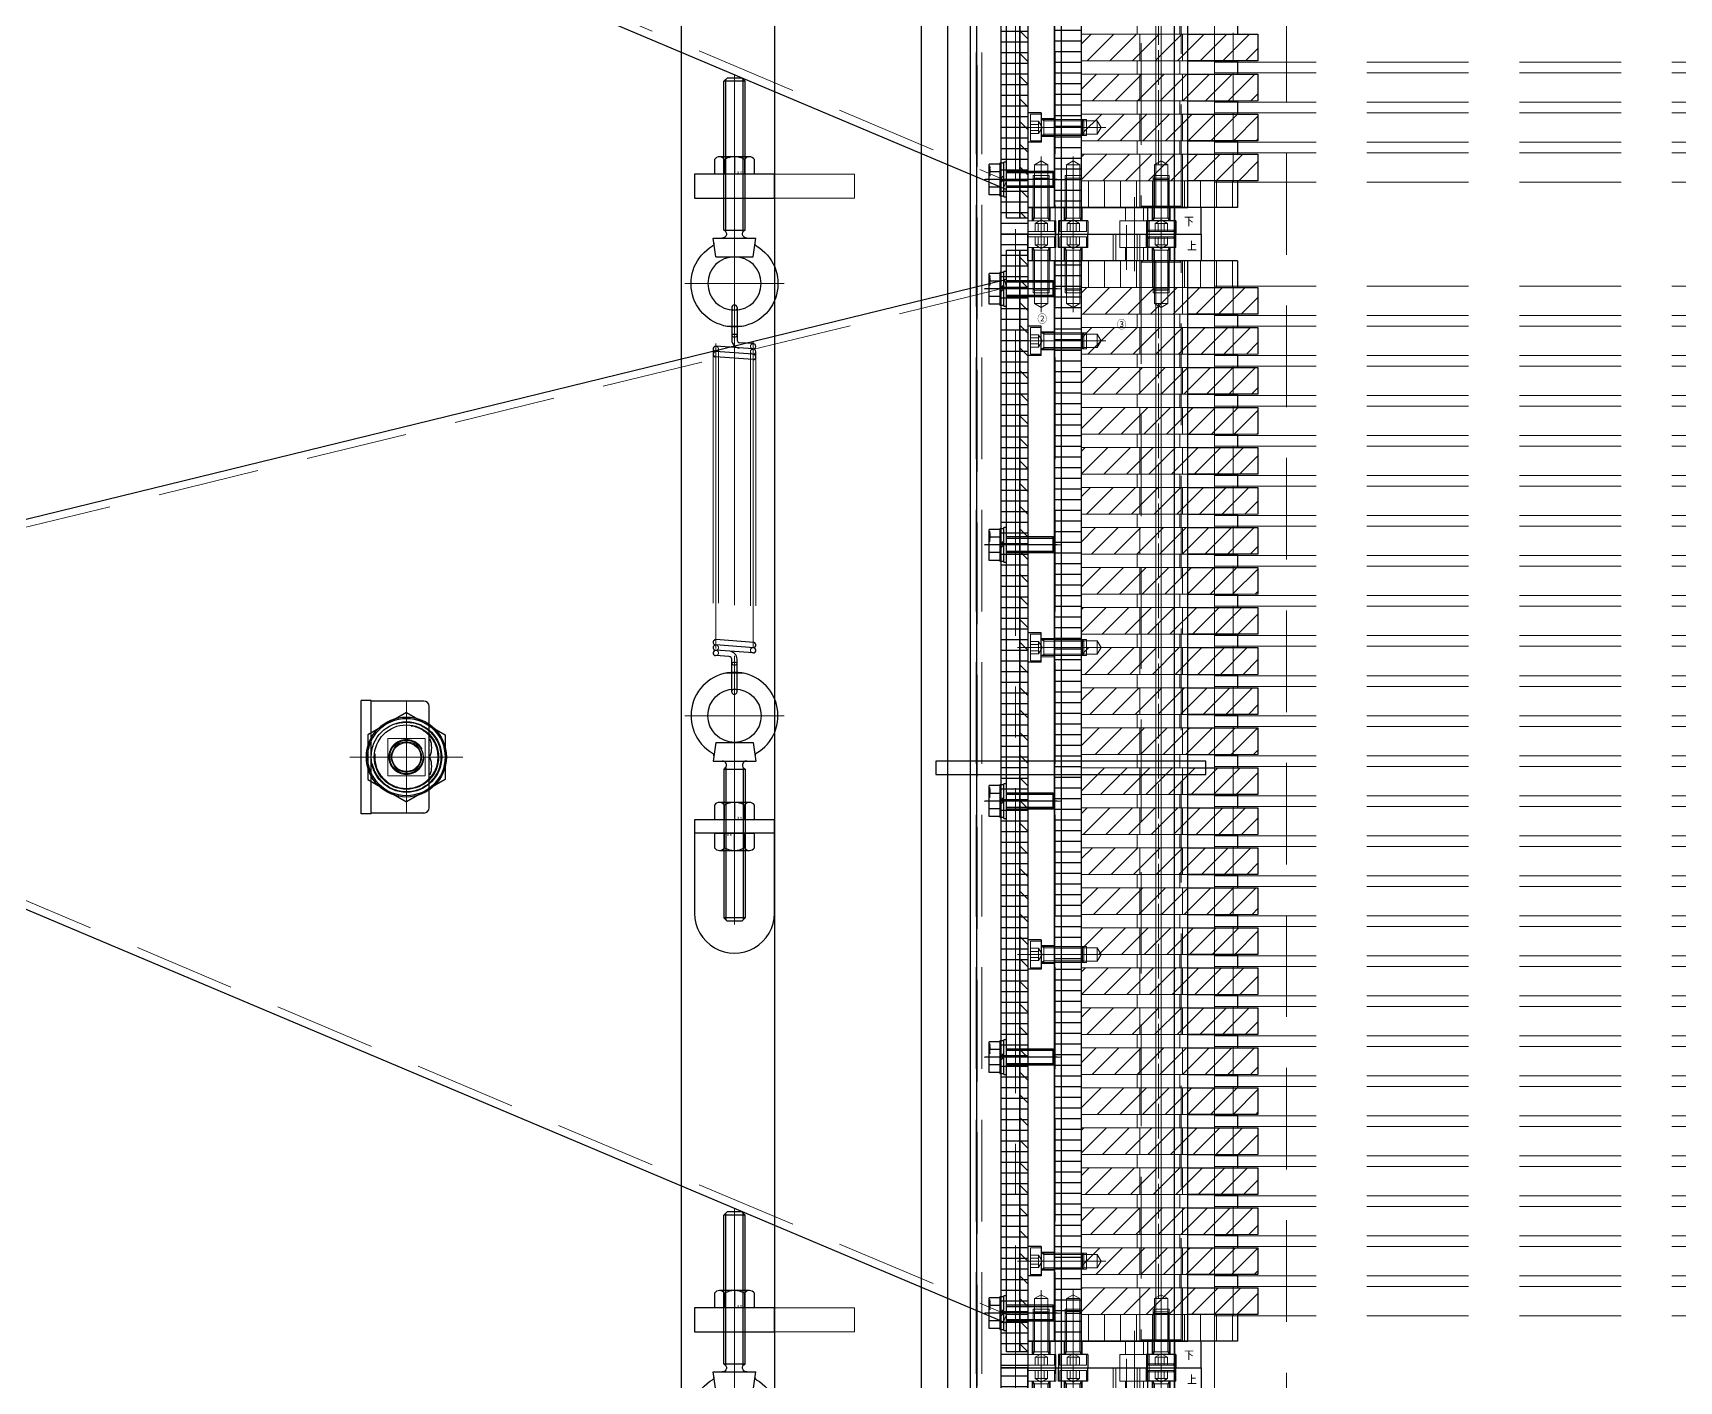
# Model space of a CAD drawing. Header units: millimetres. Extents: x -16130 to 36813, y -8099 to 27484.
# Drawn here: x 23325 to 23942, y 3373 to 3878 of the extents above; entities that cross this region are included whole.
import ezdxf

# ---------------------------------------------------------------- set-up
doc = ezdxf.new("R2010")
doc.units = ezdxf.units.MM
doc.header["$LTSCALE"] = 6
for name, pattern in [('CENTER2', [28.575, 19.05, -3.175, 3.175, -3.175]), ('HIDDEN', [9.525, 6.35, -3.175]), ('PHANTOM2', [31.75, 15.875, -3.175, 3.175, -3.175, 3.175, -3.175])]:
    doc.linetypes.add(name, pattern=pattern)
for name, color, linetype, lineweight in [('04_HIDDEN', 2, 'HIDDEN', 13), ('05_CENTER', 4, 'CENTER2', 13), ('06_PHANTOM', 2, 'PHANTOM2', 13)]:
    doc.layers.add(name, color=color, linetype=linetype, lineweight=lineweight)
doc.layers.add('10_DRAFT', color=8, linetype='Continuous', lineweight=0, plot=False)
doc.styles.add('KANJI0', font='txt.shx', dxfattribs={"width": 0.9, "height": 30, "bigfont": 'bigfont'})
doc.styles.add('KSS_TXT', font='txt.shx', dxfattribs={"bigfont": 'extfont2.shx'})
doc.styles.add('KSS_TXT_L', font='txt.shx', dxfattribs={"height": 3, "bigfont": 'extfont2.shx'})

# ---------------------------------------------------------------- blocks, each defined once
blk = doc.blocks.new('A$C28E10C10_1_1_1')
at = {"color": 0}
for p, q in [((-493, 1436), (-493, 1425)), ((-500, 1425), (500, 1425)), ((-500, 1425), (-500, 1421)), ((-500, 1421), (500, 1421)), ((-493, 1421), (-493, 1410)), ((-500, 1410), (500, 1410)), ((-500, 1410), (-500, 1406)), ((-500, 1406), (500, 1406)), ((-493, 1406), (-493, 1395)), ((-500, 1395), (500, 1395)), ((-500, 1395), (-500, 1391)), ((-500, 1391), (500, 1391)), ((-493, 1391), (-493, 1380)), ((-500, 1380), (-500, 1341)), ((-500, 1380), (500, 1380)), ((-500, 1341), (500, 1341)), ((-500, 1341), (500, 1341)), ((-493, 1341), (-493, 1330)), ((-500, 1330), (-500, 1326)), ((-500, 1330), (500, 1330)), ((-500, 1326), (500, 1326)), ((-493, 1326), (-493, 1315)), ((-500, 1315), (-500, 1311)), ((-500, 1315), (500, 1315)), ((-500, 1311), (500, 1311)), ((-493, 1311), (-493, 1300)), ((-500, 1300), (500, 1300)), ((-500, 1300), (-500, 1296)), ((-500, 1296), (500, 1296)), ((-493, 1296), (-493, 1285)), ((-500, 1285), (500, 1285)), ((-500, 1285), (-500, 1281)), ((-500, 1281), (500, 1281)), ((-493, 1281), (-493, 1270)), ((-500, 1270), (500, 1270)), ((-500, 1270), (-500, 1266)), ((-500, 1266), (500, 1266)), ((-493, 1266), (-493, 1255)), ((-500, 1255), (500, 1255)), ((-500, 1255), (-500, 1251)), ((-500, 1251), (500, 1251)), ((-493, 1251), (-493, 1240)), ((-500, 1240), (500, 1240)), ((-500, 1240), (-500, 1236)), ((-500, 1236), (500, 1236)), ((-493, 1236), (-493, 1225)), ((-500, 1225), (500, 1225)), ((-500, 1225), (-500, 1221)), ((-500, 1221), (500, 1221)), ((-493, 1221), (-493, 1210)), ((-500, 1210), (500, 1210)), ((-500, 1210), (-500, 1206)), ((-500, 1206), (500, 1206)), ((-493, 1206), (-493, 1195)), ((-500, 1195), (500, 1195)), ((-500, 1195), (-500, 1191)), ((-500, 1191), (500, 1191)), ((-493, 1191), (-493, 1180)), ((-500, 1180), (500, 1180)), ((-500, 1180), (-500, 1176)), ((-500, 1176), (500, 1176)), ((-493, 1176), (-493, 1165)), ((-500, 1165), (500, 1165)), ((-500, 1165), (-500, 1161)), ((-500, 1161), (500, 1161)), ((-493, 1161), (-493, 1150)), ((-500, 1150), (500, 1150)), ((-500, 1150), (-500, 1146)), ((-500, 1146), (500, 1146)), ((-493, 1146), (-493, 1135)), ((-500, 1135), (500, 1135)), ((-500, 1135), (-500, 1131)), ((-500, 1131), (500, 1131)), ((-493, 1131), (-493, 1120)), ((-500, 1120), (500, 1120)), ((-500, 1120), (-500, 1116)), ((-500, 1116), (500, 1116)), ((-493, 1116), (-493, 1105)), ((-500, 1105), (500, 1105)), ((-500, 1105), (-500, 1101)), ((-500, 1101), (500, 1101)), ((-493, 1101), (-493, 1090)), ((-500, 1090), (500, 1090)), ((-500, 1090), (-500, 1086)), ((-500, 1086), (500, 1086)), ((-493, 1086), (-493, 1075)), ((-500, 1075), (500, 1075)), ((-500, 1075), (-500, 1071)), ((-500, 1071), (500, 1071)), ((-493, 1071), (-493, 1060)), ((-500, 1060), (500, 1060)), ((-500, 1060), (-500, 1056)), ((-500, 1056), (500, 1056)), ((-493, 1056), (-493, 1045)), ((-500, 1045), (500, 1045)), ((-500, 1045), (-500, 1041)), ((-500, 1041), (500, 1041)), ((-493, 1041), (-493, 1030)), ((-500, 1030), (500, 1030)), ((-500, 1030), (-500, 1026)), ((-500, 1026), (500, 1026)), ((-493, 1026), (-493, 1015)), ((-500, 1015), (500, 1015)), ((-500, 1015), (-500, 1011)), ((-500, 1011), (500, 1011)), ((-493, 1011), (-493, 1000)), ((-500, 1000), (500, 1000)), ((-500, 1000), (-500, 996)), ((-500, 996), (500, 996)), ((-493, 996), (-493, 985)), ((-500, 985), (500, 985)), ((-500, 985), (-500, 981)), ((-500, 981), (500, 981)), ((-493, 981), (-493, 970)), ((-500, 970), (500, 970)), ((-500, 970), (-500, 966)), ((-500, 966), (500, 966)), ((-493, 966), (-493, 955)), ((-500, 955), (-500, 916)), ((-500, 955), (500, 955))]:
    blk.add_line(p, q, dxfattribs=at)
at = {"layer": '04_HIDDEN'}
blk.add_line((-473, 2191), (-473, 105), dxfattribs=at)
blk = doc.blocks.new('A$C59FA16D1_1_1')
at = {"color": 0}
blk.add_line((-1310, 2592), (-1310, -934), dxfattribs=at)
blk.add_lwpolyline([(-1395, 2592), (-1400, 2592), (-1400, -934), (-1300, -934), (-1300, 2592), (-1310, 2592)], dxfattribs=at)
blk = doc.blocks.new('A$C4AB33B9E_1_1')
at = {"color": 0}
for p, q in [((6.5, 5), (6.5, 10)), ((17.5, 5), (17.5, 10)), ((39.5, 5), (39.5, 10)), ((50.5, 5), (50.5, 10)), ((17.5, 5), (6.5, 5)), ((50.5, 5), (39.5, 5))]:
    blk.add_line(p, q, dxfattribs=at)
blk.add_lwpolyline([(-5, 10), (60, 10), (60, 0), (-5, 0)], close=True, dxfattribs=at)
at = {"layer": '04_HIDDEN'}
for p, q in [((5.5, 5), (5.5, 10)), ((27, 10), (27, 0)), ((28, 10), (28, 0)), ((36, 10), (36, 0)), ((37, 10), (37, 0)), ((5.5, 5), (-5, 5)), ((-3.4, 0), (-3.4, 5)), ((3.4, 0), (3.4, 5)), ((8.6, 0), (8.6, 5)), ((15.4, 0), (15.4, 5)), ((41.6, 0), (41.6, 5)), ((48.4, 0), (48.4, 5))]:
    blk.add_line(p, q, dxfattribs=at)
at = {"layer": '04_HIDDEN', "color": 9}
for p, q in [((39.9, 0), (39.9, 10)), ((50.1, 0), (50.1, 10))]:
    blk.add_line(p, q, dxfattribs=at)
at = {"layer": '05_CENTER'}
for p, q in [((0, 13.86), (0, -3.86)), ((12, 13.86), (12, -3.86)), ((32, 13.39), (32, -3.39)), ((45, 13.86), (45, -3.86))]:
    blk.add_line(p, q, dxfattribs=at)
at = {"layer": '10_DRAFT'}
for p, q in [((35, 13.86), (35, -3.86)), ((29.5, 5), (29.5, 10)), ((40.5, 5), (40.5, 10)), ((40.5, 5), (29.5, 5)), ((31.6, 0), (31.6, 5)), ((38.4, 0), (38.4, 5))]:
    blk.add_line(p, q, dxfattribs=at)
at = {"layer": '10_DRAFT', "style": 'KSS_TXT'}
blk.add_text('上', height=3, dxfattribs=at).set_placement((54.69, 3.84))
blk = doc.blocks.new('A$C60976C3F_1_1')
at = {"color": 0}
for p, q in [((-50.5, 5), (-50.5, 10)), ((-39.5, 5), (-39.5, 10)), ((-17.5, 5), (-17.5, 10)), ((-6.5, 5), (-6.5, 10)), ((-50.5, 5), (-39.5, 5)), ((-17.5, 5), (-6.5, 5))]:
    blk.add_line(p, q, dxfattribs=at)
blk.add_lwpolyline([(5, 10), (-60, 10), (-60, 0), (5, 0)], close=True, dxfattribs=at)
at = {"layer": '04_HIDDEN', "color": 9}
for p, q in [((-50.1, 0), (-50.1, 10)), ((-39.9, 0), (-39.9, 10))]:
    blk.add_line(p, q, dxfattribs=at)
at = {"layer": '04_HIDDEN'}
for p, q in [((-5.5, 5), (-5.5, 10)), ((-48.4, 0), (-48.4, 5)), ((-41.6, 0), (-41.6, 5)), ((-15.4, 0), (-15.4, 5)), ((-8.6, 0), (-8.6, 5)), ((-5.5, 5), (5, 5)), ((-3.4, 0), (-3.4, 5)), ((3.4, 0), (3.4, 5))]:
    blk.add_line(p, q, dxfattribs=at)
at = {"layer": '05_CENTER'}
for p, q in [((-45, 13.86), (-45, -3.86)), ((-12, 13.86), (-12, -3.86)), ((0, 13.86), (0, -3.86))]:
    blk.add_line(p, q, dxfattribs=at)
at = {"layer": '10_DRAFT'}
for p, q in [((-35, 13.86), (-35, -3.86)), ((-40.5, 5), (-40.5, 10)), ((-29.5, 5), (-29.5, 10)), ((-40.5, 5), (-29.5, 5)), ((-38.4, 0), (-38.4, 5)), ((-31.6, 0), (-31.6, 5))]:
    blk.add_line(p, q, dxfattribs=at)
at = {"layer": '10_DRAFT', "style": 'KSS_TXT'}
blk.add_text('下', height=3, rotation=180, dxfattribs=at).set_placement((-53.62, 7))
blk = doc.blocks.new('A$C5D937532_1_1')
at = {"color": 0}
blk.add_lwpolyline([(-43, -405), (7, -405), (7, 0), (-43, 0)], close=True, dxfattribs=at)
at = {"layer": '04_HIDDEN'}
for p, q in [((-39, 0), (-39, -12)), ((-38.5, 0), (-38.5, -16)), ((-33.5, 0), (-33.5, -16)), ((-33, 0), (-33, -12)), ((-6, 0), (-6, -12)), ((-5.5, 0), (-5.5, -16)), ((-0.5, 0), (-0.5, -16)), ((0, 0), (0, -12)), ((-33, -12), (-39, -12)), ((0, -12), (-6, -12)), ((-36, -17.44), (-38.5, -16)), ((-33.5, -16), (-38.5, -16)), ((-33.5, -16), (-36, -17.44)), ((-3, -17.44), (-5.5, -16)), ((-0.5, -16), (-5.5, -16)), ((-0.5, -16), (-3, -17.44)), ((-43, -27), (-31, -27)), ((-43, -27.5), (-27, -27.5)), ((-31, -27), (-31, -33)), ((-27, -27.5), (-25.56, -30)), ((-27, -27.5), (-27, -32.5)), ((-25.56, -30), (-27, -32.5)), ((-43, -32.5), (-27, -32.5)), ((-43, -33), (-31, -33)), ((-43, -142), (-31, -142)), ((-43, -142.5), (-27, -142.5)), ((-43, -147.5), (-27, -147.5)), ((-43, -148), (-31, -148)), ((-31, -142), (-31, -148)), ((-27, -142.5), (-25.56, -145)), ((-27, -142.5), (-27, -147.5)), ((-25.56, -145), (-27, -147.5)), ((-43, -257), (-31, -257)), ((-43, -257.5), (-27, -257.5)), ((-31, -257), (-31, -263)), ((-27, -257.5), (-25.56, -260)), ((-27, -257.5), (-27, -262.5)), ((-43, -262.5), (-27, -262.5)), ((-43, -263), (-31, -263)), ((-25.56, -260), (-27, -262.5)), ((-43, -372), (-31, -372)), ((-43, -372.5), (-27, -372.5)), ((-31, -372), (-31, -378)), ((-27, -372.5), (-25.56, -375)), ((-27, -372.5), (-27, -377.5)), ((-25.56, -375), (-27, -377.5)), ((-43, -377.5), (-27, -377.5)), ((-43, -378), (-31, -378)), ((-36, -387.56), (-38.5, -389)), ((-33.5, -389), (-36, -387.56)), ((-3, -387.56), (-5.5, -389)), ((-0.5, -389), (-3, -387.56)), ((-33, -393), (-39, -393)), ((-39, -405), (-39, -393)), ((-38.5, -405), (-38.5, -389)), ((-33.5, -389), (-38.5, -389)), ((-33.5, -405), (-33.5, -389)), ((-33, -405), (-33, -393)), ((0, -393), (-6, -393)), ((-6, -405), (-6, -393)), ((-5.5, -405), (-5.5, -389)), ((-0.5, -389), (-5.5, -389)), ((-0.5, -405), (-0.5, -389)), ((0, -405), (0, -393))]:
    blk.add_line(p, q, dxfattribs=at)
at = {"layer": '05_CENTER'}
for p, q in [((-36, 2.19), (-36, -19.18)), ((-3, 2.19), (-3, -19.18)), ((-45.19, -30), (-23.82, -30)), ((-45.19, -145), (-23.82, -145)), ((-45.19, -260), (-23.82, -260)), ((-45.19, -375), (-23.82, -375)), ((-36, -407.19), (-36, -385.82)), ((-3, -407.19), (-3, -385.82))]:
    blk.add_line(p, q, dxfattribs=at)
at = {"layer": '10_DRAFT', "style": 'KSS_TXT'}
blk.add_text('③', height=3, dxfattribs=at).set_placement((-19.63, -25.64))
blk = doc.blocks.new('A$C42137086_1_1')
at = {"color": 0}
for p, q in [((0, -24.5), (-5, -24.5)), ((0, -35.5), (0, -24.5)), ((0, -35.5), (-5, -35.5)), ((0, -139.5), (-5, -139.5)), ((0, -150.5), (0, -139.5)), ((0, -150.5), (-5, -150.5)), ((0, -254.5), (-5, -254.5)), ((0, -254.5), (0, -265.5)), ((0, -265.5), (-5, -265.5)), ((0, -369.5), (-5, -369.5)), ((0, -369.5), (0, -380.5)), ((0, -380.5), (-5, -380.5))]:
    blk.add_line(p, q, dxfattribs=at)
blk.add_lwpolyline([(-5, -405), (5, -405), (5, 0), (-5, 0)], close=True, dxfattribs=at)
at = {"layer": '04_HIDDEN'}
for p, q in [((-3, 0), (-3, -12)), ((-2.5, 0), (-2.5, -16)), ((2.5, 0), (2.5, -16)), ((3, 0), (3, -12)), ((3, -12), (-3, -12)), ((0, -17.44), (-2.5, -16)), ((2.5, -16), (-2.5, -16)), ((2.5, -16), (0, -17.44)), ((5, -26.6), (0, -26.6)), ((5, -33.4), (0, -33.4)), ((5, -141.6), (0, -141.6)), ((5, -148.4), (0, -148.4)), ((5, -256.6), (0, -256.6)), ((5, -263.4), (0, -263.4)), ((5, -371.6), (0, -371.6)), ((5, -378.4), (0, -378.4)), ((-2.5, -389), (0, -387.56)), ((0, -387.56), (2.5, -389)), ((-3, -393), (3, -393)), ((-3, -405), (-3, -393)), ((-2.5, -405), (-2.5, -389)), ((-2.5, -389), (2.5, -389)), ((2.5, -405), (2.5, -389)), ((3, -405), (3, -393))]:
    blk.add_line(p, q, dxfattribs=at)
at = {"layer": '04_HIDDEN', "color": 9}
for p, q in [((-5, -7.5), (5, -7.5)), ((-5, -8), (5, -8)), ((-5, -13), (5, -13)), ((-5, -13.5), (5, -13.5)), ((-5, -103.5), (5, -103.5)), ((-5, -104), (5, -104)), ((-5, -109), (5, -109)), ((-5, -109.5), (5, -109.5)), ((-5, -199.5), (5, -199.5)), ((-5, -200), (5, -200)), ((-5, -205), (5, -205)), ((-5, -205.5), (5, -205.5)), ((-5, -295.5), (5, -295.5)), ((-5, -296), (5, -296)), ((-5, -301), (5, -301)), ((-5, -301.5), (5, -301.5)), ((-5, -391.5), (5, -391.5)), ((-5, -392), (5, -392)), ((-5, -397), (5, -397)), ((-5, -397.5), (5, -397.5))]:
    blk.add_line(p, q, dxfattribs=at)
at = {"layer": '05_CENTER'}
for p, q in [((0, 2.19), (0, -19.18)), ((-8.86, -30), (8.86, -30)), ((-8.86, -145), (8.86, -145)), ((-8.86, -260), (8.86, -260)), ((-8.86, -375), (8.86, -375)), ((0, -407.19), (0, -385.82))]:
    blk.add_line(p, q, dxfattribs=at)
at = {"layer": '05_CENTER', "color": 9}
for p, q in [((-7.5, -10.5), (7.5, -10.5)), ((-7.5, -106.5), (7.5, -106.5)), ((-7.5, -202.5), (7.5, -202.5)), ((-7.5, -298.5), (7.5, -298.5)), ((-7.5, -394.5), (7.5, -394.5))]:
    blk.add_line(p, q, dxfattribs=at)
at = {"layer": '10_DRAFT', "style": 'KSS_TXT'}
blk.add_text('②', height=3, dxfattribs=at).set_placement((-1.43, -23.54))
blk = doc.blocks.new('A$C63852907_1_1_1')
at = {"color": 0}
for p, q in [((-4.5, 9), (-5, 8.5)), ((-5, 0), (-5, 8.5)), ((-5, 8.5), (5, 8.5)), ((-4.5, 9), (4.5, 9)), ((4.5, 9), (5, 8.5)), ((5, 8.5), (5, 0)), ((-7.5, -0.5), (7.5, -0.5)), ((-7.5, -404.5), (7.5, -404.5)), ((-5, -405), (-5, -413.5)), ((5, -413.5), (5, -405)), ((-4.5, -414), (-5, -413.5)), ((-5, -413.5), (5, -413.5)), ((4.5, -414), (5, -413.5)), ((-4.5, -414), (4.5, -414))]:
    blk.add_line(p, q, dxfattribs=at)
blk.add_lwpolyline([(-7, -405), (7, -405), (7.5, -404.5), (7.5, -0.5), (7, 0), (-7, 0), (-7.5, -0.5), (-7.5, -404.5)], close=True, dxfattribs=at)
at = {"layer": '05_CENTER'}
blk.add_line((0, 12.86), (0, -417.86), dxfattribs=at)
blk = doc.blocks.new('CBS6-16b_1_1_1')
at = {"color": 0}
for p, q in [((-4, 5), (-4, -5)), ((0, 5), (-4, 5)), ((0, 5), (0, -5)), ((0, 3), (15.46, 3)), ((0.06, 3), (1, 2.46)), ((1, 3), (1, -3)), ((1, 2.46), (16, 2.46)), ((15.46, 3), (15.46, -3)), ((15.46, 3), (16, 2.46)), ((16, 2.46), (16, -2.46)), ((0, -5), (-4, -5)), ((0, -3), (15.46, -3)), ((0.06, -3), (1, -2.46)), ((1, -2.46), (16, -2.46)), ((15.46, -3), (16, -2.46))]:
    blk.add_line(p, q, dxfattribs=at)
at = {"layer": '04_HIDDEN', "color": 0}
for p, q in [((-1, 2.31), (-4, 2.31)), ((-4, 1.15), (-1, 1.15)), ((-1, 2.31), (0.33, 0)), ((-1, 2.31), (-1, -2.31)), ((-4, -1.15), (-1, -1.15)), ((-4, -2.31), (-1, -2.31)), ((0.33, 0), (-1, -2.31))]:
    blk.add_line(p, q, dxfattribs=at)
at = {"layer": '05_CENTER', "color": 0}
blk.add_line((-4.82, 0), (16.83, 0), dxfattribs=at)
blk = doc.blocks.new('A$C0825307D_1_1')
for name, p in [('A$C4AB33B9E_1_1', (5, 202.5)), ('A$C42137086_1_1', (5, 202.5)), ('A$C5D937532_1_1', (53, 202.5))]:
    blk.add_blockref(name, p)
at = {"rotation": 180}
blk.add_blockref('A$C60976C3F_1_1', (5, -202.5), dxfattribs=at)
at = {"layer": '04_HIDDEN', "color": 4}
for p, rotation in [((5, 207.5), 270), ((17, 207.5), 270), ((50, 207.5), 270), ((5, -207.5), 90), ((17, -207.5), 90), ((50, -207.5), 90)]:
    blk.add_blockref('CBS6-16b_1_1_1', p, dxfattribs=dict(at, rotation=rotation))
at = {"layer": '04_HIDDEN'}
blk.add_blockref('A$C63852907_1_1_1', (50, 202.5), dxfattribs=at)
at = {"layer": '04_HIDDEN', "color": 4}
for p in [(5, 172.5), (5, 57.5), (5, -57.5), (5, -172.5)]:
    blk.add_blockref('CBS6-16b_1_1_1', p, dxfattribs=at)
blk = doc.blocks.new('A$C75237A7E_1_1')
h = blk.add_hatch()
h.set_pattern_fill('_USER', color=3, scale=6, angle=90, pattern_type=0)
h.set_pattern_definition([(90, (-9729.3424, -24487.993), (-6, 4e-16), [])])
h.paths.add_polyline_path([(29.63, 10), (21, 10), (21, 0), (29.63, 0)])
h.paths.add_polyline_path([(21, 10), (8, 10), (8, 0), (21, 0)])
h.paths.add_polyline_path([(8, 10), (0, 10), (0, 0), (8, 0)])
h.paths.add_polyline_path([(0, 10), (-1, 10), (-1, 0), (0, 0)])
h.paths.add_polyline_path([(-1, 10), (-8, 10), (-8, 0), (-1, 0)])
h.paths.add_polyline_path([(-8, 10), (-29, 10), (-29, 0), (-8, 0)])
at = {"color": 0}
blk.add_line((21, 10), (21, 0), dxfattribs=at)
blk.add_lwpolyline([(-29, 10), (29.63, 10), (29.63, 0), (-29, 0)], close=True, dxfattribs=at)
at = {"layer": '04_HIDDEN'}
for p, q in [((-7, 10), (-7, 0)), ((9, 10), (9, 0))]:
    blk.add_line(p, q, dxfattribs=at)
at = {"layer": '04_HIDDEN', "color": 9}
blk.add_line((-1, 10), (-1, 0), dxfattribs=at)
at = {"layer": '05_CENTER'}
blk.add_line((1, 15), (1, -5), dxfattribs=at)
blk = doc.blocks.new('A$C43D50A63_1_1')
h = blk.add_hatch()
h.set_pattern_fill('_USER', color=3, scale=6, angle=45, pattern_type=0)
h.set_pattern_definition([(45, (-8147.3205, -26429.961), (-4.2426407, 4.2426407), [])])
h.paths.add_polyline_path([(-8, 10), (-29, 10), (-29, 0), (-8, 0)])
h.paths.add_polyline_path([(-1, 10), (-8, 10), (-8, 0), (-1, 0)])
h.paths.add_polyline_path([(0, 10), (-1, 10), (-1, 0), (0, 0)])
h.paths.add_polyline_path([(8, 10), (0, 10), (0, 0), (8, 0)])
h.paths.add_polyline_path([(21, 10), (8, 10), (8, 0), (21, 0)])
h.paths.add_polyline_path([(29.23, 10), (21, 10), (21, 0), (29.23, 0)])
h.paths.add_polyline_path([(37.26, 10), (29.23, 10), (29.23, 0), (37.26, 0)])
at = {"color": 0}
blk.add_line((21, 10), (21, 0), dxfattribs=at)
blk.add_lwpolyline([(-29, 10), (37.26, 10), (37.26, 0), (-29, 0)], close=True, dxfattribs=at)
at = {"layer": '04_HIDDEN'}
for p, q in [((-7, 10), (-7, 0)), ((9, 10), (9, 0))]:
    blk.add_line(p, q, dxfattribs=at)
at = {"layer": '04_HIDDEN', "color": 9}
for p, q in [((-1, 10), (-1, 0)), ((28, 10), (28, 0))]:
    blk.add_line(p, q, dxfattribs=at)
at = {"layer": '05_CENTER'}
blk.add_line((1, 15.5), (1, -5.5), dxfattribs=at)
blk = doc.blocks.new('A$C4F4128C7_1_1')
at = {"color": 0}
blk.add_line((21, 5), (21, 0), dxfattribs=at)
blk.add_lwpolyline([(-29, 5), (29.63, 5), (29.63, 0), (-29, 0)], close=True, dxfattribs=at)
at = {"layer": '04_HIDDEN'}
for p, q in [((-8, 5), (-8, 0)), ((8, 5), (8, 0))]:
    blk.add_line(p, q, dxfattribs=at)
at = {"layer": '04_HIDDEN', "color": 9}
blk.add_line((-1, 5), (-1, 0), dxfattribs=at)
at = {"layer": '05_CENTER'}
blk.add_line((0, 9), (0, -4), dxfattribs=at)
blk = doc.blocks.new('A$C574158FF_1_1_1')
h = blk.add_hatch()
h.set_pattern_fill('_USER', color=3, scale=4, pattern_type=0)
h.set_pattern_definition([(0, (112.774, 139.052), (0, 4), [])])
h.paths.add_polyline_path([(10, 0), (0, 0), (0, -405), (10, -405)])
at = {"color": 3}
blk.add_lwpolyline([(10, 0), (0, 0), (0, -405), (10, -405)], close=True, dxfattribs=at)
blk = doc.blocks.new('A$C2D3A72E1_1_1')
for p, q in [((68.63, 202.5), (50, 202.5)), ((68.63, 202.5), (68.63, 192.5)), ((50, 192.5), (76.26, 192.5)), ((76.26, 192.5), (76.26, 182.5)), ((50, 182.5), (68.63, 182.5)), ((76.26, 182.5), (50, 182.5)), ((68.63, 182.5), (68.63, 177.5)), ((50, 177.5), (76.26, 177.5)), ((76.26, 177.5), (76.26, 167.5)), ((50, 167.5), (68.63, 167.5)), ((68.63, 167.5), (68.63, 162.5)), ((50, 162.5), (76.26, 162.5)), ((76.26, 162.5), (76.26, 152.5)), ((50, 152.5), (68.63, 152.5)), ((76.26, 152.5), (50, 152.5)), ((68.63, 152.5), (68.63, 147.5)), ((50, 147.5), (76.26, 147.5)), ((76.26, 147.5), (76.26, 137.5)), ((50, 137.5), (68.63, 137.5)), ((68.63, 137.5), (68.63, 132.5)), ((50, 132.5), (76.26, 132.5)), ((76.26, 132.5), (76.26, 122.5)), ((50, 122.5), (68.63, 122.5)), ((76.26, 122.5), (50, 122.5)), ((50, 117.5), (76.26, 117.5)), ((68.63, 122.5), (68.63, 117.5)), ((76.26, 117.5), (76.26, 107.5)), ((50, 107.5), (68.63, 107.5)), ((68.63, 107.5), (68.63, 102.5)), ((50, 102.5), (76.26, 102.5)), ((76.26, 102.5), (76.26, 92.5)), ((50, 92.5), (68.63, 92.5)), ((76.26, 92.5), (50, 92.5)), ((50, 87.5), (76.26, 87.5)), ((68.63, 92.5), (68.63, 87.5)), ((76.26, 87.5), (76.26, 77.5)), ((50, 77.5), (68.63, 77.5)), ((68.63, 77.5), (68.63, 72.5)), ((50, 72.5), (76.26, 72.5)), ((76.26, 72.5), (76.26, 62.5)), ((50, 62.5), (68.63, 62.5)), ((76.26, 62.5), (50, 62.5)), ((68.63, 62.5), (68.63, 57.5)), ((50, 57.5), (76.26, 57.5)), ((76.26, 57.5), (76.26, 47.5)), ((50, 47.5), (68.63, 47.5)), ((68.63, 47.5), (68.63, 42.5)), ((50, 42.5), (76.26, 42.5)), ((76.26, 42.5), (76.26, 32.5)), ((50, 32.5), (68.63, 32.5)), ((76.26, 32.5), (50, 32.5)), ((68.63, 32.5), (68.63, 27.5)), ((50, 27.5), (76.26, 27.5)), ((76.26, 27.5), (76.26, 17.5)), ((50, 17.5), (68.63, 17.5)), ((50, 12.5), (76.26, 12.5)), ((68.63, 17.5), (68.63, 12.5)), ((76.26, 12.5), (76.26, 2.5)), ((50, 2.5), (68.63, 2.5)), ((76.26, 2.5), (50, 2.5)), ((68.63, 2.5), (68.63, -2.5)), ((50, -2.5), (76.26, -2.5)), ((76.26, -2.5), (76.26, -12.5)), ((50, -12.5), (68.63, -12.5)), ((50, -17.5), (76.26, -17.5)), ((68.63, -12.5), (68.63, -17.5)), ((76.26, -17.5), (76.26, -27.5)), ((50, -27.5), (68.63, -27.5)), ((76.26, -27.5), (50, -27.5)), ((68.63, -27.5), (68.63, -32.5)), ((50, -32.5), (76.26, -32.5)), ((76.26, -32.5), (76.26, -42.5)), ((50, -42.5), (68.63, -42.5)), ((68.63, -42.5), (68.63, -47.5)), ((50, -47.5), (76.26, -47.5)), ((76.26, -47.5), (76.26, -57.5)), ((50, -57.5), (68.63, -57.5)), ((76.26, -57.5), (50, -57.5)), ((68.63, -57.5), (68.63, -62.5)), ((50, -62.5), (76.26, -62.5)), ((76.26, -62.5), (76.26, -72.5)), ((50, -72.5), (68.63, -72.5)), ((68.63, -72.5), (68.63, -77.5)), ((50, -77.5), (76.26, -77.5)), ((76.26, -77.5), (76.26, -87.5)), ((50, -87.5), (68.63, -87.5)), ((76.26, -87.5), (50, -87.5)), ((50, -92.5), (76.26, -92.5)), ((68.63, -87.5), (68.63, -92.5)), ((76.26, -92.5), (76.26, -102.5)), ((50, -102.5), (68.63, -102.5)), ((68.63, -102.5), (68.63, -107.5)), ((50, -107.5), (76.26, -107.5)), ((76.26, -107.5), (76.26, -117.5)), ((50, -117.5), (68.63, -117.5)), ((76.26, -117.5), (50, -117.5)), ((50, -122.5), (76.26, -122.5)), ((68.63, -117.5), (68.63, -122.5)), ((76.26, -122.5), (76.26, -132.5)), ((50, -132.5), (68.63, -132.5)), ((68.63, -132.5), (68.63, -137.5)), ((50, -137.5), (76.26, -137.5)), ((76.26, -137.5), (76.26, -147.5)), ((50, -147.5), (68.63, -147.5)), ((76.26, -147.5), (50, -147.5)), ((68.63, -147.5), (68.63, -152.5)), ((50, -152.5), (76.26, -152.5)), ((76.26, -152.5), (76.26, -162.5)), ((50, -162.5), (68.63, -162.5)), ((68.63, -162.5), (68.63, -167.5)), ((50, -167.5), (76.26, -167.5)), ((76.26, -167.5), (76.26, -177.5)), ((50, -177.5), (68.63, -177.5)), ((76.26, -177.5), (50, -177.5)), ((68.63, -177.5), (68.63, -182.5)), ((50, -182.5), (76.26, -182.5)), ((76.26, -182.5), (76.26, -192.5)), ((76.26, -192.5), (50, -192.5)), ((68.63, -192.5), (68.63, -202.5)), ((68.63, -202.5), (50, -202.5))]:
    blk.add_line(p, q)
at = {"xscale": -1}
blk.add_blockref('A$C574158FF_1_1_1', (10, 202.5), dxfattribs=at)
at = {"layer": '04_HIDDEN'}
for name, p in [('A$C75237A7E_1_1', (39, 192.5)), ('A$C43D50A63_1_1', (39, 182.5)), ('A$C4F4128C7_1_1', (39, 177.5)), ('A$C43D50A63_1_1', (39, 167.5)), ('A$C4F4128C7_1_1', (39, 162.5)), ('A$C43D50A63_1_1', (39, 152.5)), ('A$C4F4128C7_1_1', (39, 147.5)), ('A$C43D50A63_1_1', (39, 137.5)), ('A$C4F4128C7_1_1', (39, 132.5)), ('A$C43D50A63_1_1', (39, 122.5)), ('A$C4F4128C7_1_1', (39, 117.5)), ('A$C43D50A63_1_1', (39, 107.5)), ('A$C4F4128C7_1_1', (39, 102.5)), ('A$C43D50A63_1_1', (39, 92.5)), ('A$C4F4128C7_1_1', (39, 87.5)), ('A$C43D50A63_1_1', (39, 77.5)), ('A$C4F4128C7_1_1', (39, 72.5)), ('A$C43D50A63_1_1', (39, 62.5)), ('A$C4F4128C7_1_1', (39, 57.5)), ('A$C43D50A63_1_1', (39, 47.5)), ('A$C4F4128C7_1_1', (39, 42.5)), ('A$C43D50A63_1_1', (39, 32.5)), ('A$C4F4128C7_1_1', (39, 27.5)), ('A$C43D50A63_1_1', (39, 17.5)), ('A$C4F4128C7_1_1', (39, 12.5)), ('A$C43D50A63_1_1', (39, 2.5)), ('A$C4F4128C7_1_1', (39, -2.5)), ('A$C43D50A63_1_1', (39, -12.5)), ('A$C4F4128C7_1_1', (39, -17.5)), ('A$C43D50A63_1_1', (39, -27.5)), ('A$C4F4128C7_1_1', (39, -32.5)), ('A$C43D50A63_1_1', (39, -42.5)), ('A$C4F4128C7_1_1', (39, -47.5)), ('A$C43D50A63_1_1', (39, -57.5)), ('A$C4F4128C7_1_1', (39, -62.5)), ('A$C43D50A63_1_1', (39, -72.5)), ('A$C4F4128C7_1_1', (39, -77.5)), ('A$C43D50A63_1_1', (39, -87.5)), ('A$C4F4128C7_1_1', (39, -92.5)), ('A$C43D50A63_1_1', (39, -102.5)), ('A$C4F4128C7_1_1', (39, -107.5)), ('A$C43D50A63_1_1', (39, -117.5)), ('A$C4F4128C7_1_1', (39, -122.5)), ('A$C43D50A63_1_1', (39, -132.5)), ('A$C4F4128C7_1_1', (39, -137.5)), ('A$C43D50A63_1_1', (39, -147.5)), ('A$C4F4128C7_1_1', (39, -152.5)), ('A$C43D50A63_1_1', (39, -162.5)), ('A$C4F4128C7_1_1', (39, -167.5)), ('A$C43D50A63_1_1', (39, -177.5)), ('A$C4F4128C7_1_1', (39, -182.5)), ('A$C43D50A63_1_1', (39, -192.5)), ('A$C75237A7E_1_1', (39, -202.5))]:
    blk.add_blockref(name, p, dxfattribs=at)
blk = doc.blocks.new('A$C7E6C0F0D_1_1')
for name, p in [('A$C0825307D_1_1', (0, 0)), ('A$C2D3A72E1_1_1', (10, 0))]:
    blk.add_blockref(name, p)
blk = doc.blocks.new('A$C21800152_1_1')
for points in [[(-45, -2292), (-45, -2320), (-47, -2322), (-135, -2322), (-135, 43), (-30, 43)], [(15, -107), (15, -2129)]]:
    blk.add_lwpolyline(points)
at = {"color": 0}
for points in [[(15, -917), (45, -917), (45, -926), (15, -926)], [(15, -1342), (45, -1342), (45, -1351), (15, -1351)]]:
    blk.add_lwpolyline(points, close=True, dxfattribs=at)
at = {"layer": '04_HIDDEN'}
for p, q in [((26, -926), (26, -917)), ((26.75, -926), (26.75, -917)), ((33.25, -926), (33.25, -917)), ((34, -926), (34, -917)), ((26, -1351), (26, -1342)), ((26.75, -1351), (26.75, -1342)), ((33.25, -1351), (33.25, -1342)), ((34, -1351), (34, -1342))]:
    blk.add_line(p, q, dxfattribs=at)
for points in [[(-61, -2229), (-70, -2229), (-70, -76), (-61, -76)], [(15, -926), (-15, -926), (-15, -917), (15, -917)], [(15, -1351), (-15, -1351), (-15, -1342), (15, -1342)]]:
    blk.add_lwpolyline(points, close=True, dxfattribs=at)
at = {"layer": '05_CENTER'}
for p, q in [((30, -912.71), (30, -930.59)), ((30, -1337.71), (30, -1355.59))]:
    blk.add_line(p, q, dxfattribs=at)
blk = doc.blocks.new('A$C495357C8_1_1')
h = blk.add_hatch()
h.set_pattern_fill('_USER', color=3, scale=4, pattern_type=0)
h.set_pattern_definition([(0, (-21691.6393, -19941.3557), (0, 4), [])])
h.paths.add_polyline_path([(-10, -425), (0, -425), (0, 0), (-10, 0)])
at = {"color": 3}
blk.add_lwpolyline([(0, 0), (-10, 0), (-10, -425), (0, -425)], close=True, dxfattribs=at)
blk = doc.blocks.new('A$C62F33C97_1_1')
at = {"xscale": -1}
for name, p in [('A$C21800152_1_1', (-80, 89.5)), ('A$C495357C8_1_1', (-10, -425)), ('A$C495357C8_1_1', (-10, -850)), ('A$C495357C8_1_1', (-10, -1275))]:
    blk.add_blockref(name, p, dxfattribs=at)
blk = doc.blocks.new('SGPPBJ26b_1_1')
at = {"color": 0}
for p, q in [((0, 16.74), (-14.5, 8.37)), ((0, 16.74), (14.5, 8.37)), ((-14.5, 8.37), (-14.5, -8.37)), ((14.5, 8.37), (14.5, -8.37)), ((-14.5, -8.37), (0, -16.74)), ((14.5, -8.37), (0, -16.74))]:
    blk.add_line(p, q, dxfattribs=at)
for radius in [14.5, 6.28, 5.43]:
    blk.add_circle((0, 0), radius, dxfattribs=at)
at = {"layer": '04_HIDDEN', "color": 0}
for radius in [12.94, 11.76]:
    blk.add_circle((0, 0), radius, dxfattribs=at)
at = {"layer": '05_CENTER', "color": 0}
for p, q in [((0, -19.66), (0, 19.66)), ((-17.5, 0), (17.5, 0))]:
    blk.add_line(p, q, dxfattribs=at)
blk = doc.blocks.new('GA46-＊＊-02c_1_1')
at = {"color": 0}
for p, q in [((-21, 6.5), (-21, -13.2)), ((19, 8.5), (-19, 8.5)), ((-6.54, 8.9), (-6.57, 8.5)), ((-0.46, 8.9), (-0.43, 8.5)), ((0.46, 8.9), (0.43, 8.5)), ((6.54, 8.9), (6.57, 8.5)), ((21, 6.5), (21, -13.2)), ((-21.25, -13.2), (-21.25, -17)), ((21.25, -13.2), (-21.25, -13.2)), ((21.25, -17), (-21.25, -17)), ((21.25, -13.2), (21.25, -17))]:
    blk.add_line(p, q, dxfattribs=at)
for centre, radius, start, end in [((-19, 6.5), 2, 90, 179.99998), ((-3.5, 1.52), 7.98, 67.64344, 112.35654), ((3.5, 1.52), 7.98, 67.64344, 112.35654), ((19, 6.5), 2, 0.00002, 90)]:
    blk.add_arc(centre, radius, start, end, dxfattribs=at)
at = {"layer": '04_HIDDEN', "color": 0}
blk.add_lwpolyline([(-7, 7), (7, 7), (7, -7), (-7, -7)], close=True, dxfattribs=at)
for radius in [6.58, 5.72]:
    blk.add_circle((0, 0), radius, dxfattribs=at)
at = {"layer": '05_CENTER', "color": 0}
for p, q in [((0, -19.32), (0, 12.7)), ((-10.41, 0), (10.41, 0))]:
    blk.add_line(p, q, dxfattribs=at)
blk = doc.blocks.new('A$C402D1A1D_1_1')
at = {"color": 0}
for p, q in [((-7.03, -10), (-8, -17)), ((-7.03, -10), (7.03, -10)), ((7.03, -10), (8, -17)), ((-8, -17), (8, -17)), ((-4, -20), (4, -20)), ((-4, -20), (-4, -75.8)), ((-3.25, -19.37), (-3.25, -76.55)), ((3.25, -19.37), (3.25, -76.55)), ((4, -20), (4, -75.8)), ((4, -75.8), (-4, -75.8)), ((-4, -75.8), (-2.8, -77)), ((2.8, -77), (-2.8, -77)), ((4, -75.8), (2.8, -77))]:
    blk.add_line(p, q, dxfattribs=at)
blk.add_circle((0, 0), 10, dxfattribs=at)
for centre, radius, start, end in [((0, 0), 16.3, 300.18272, 239.81728), ((-8.7, -14.95), 1, 352.09284, 59.81728), ((-4.55, -18.55), 1.55, 290.77225, 91.84761), ((4.55, -18.55), 1.55, 88.15239, 249.22775), ((8.7, -14.95), 1, 120.18272, 187.90716)]:
    blk.add_arc(centre, radius, start, end, dxfattribs=at)
at = {"layer": '05_CENTER', "color": 0}
for p, q in [((0, 18.59), (0, -78.27)), ((-18.59, 0), (18.59, 0))]:
    blk.add_line(p, q, dxfattribs=at)
blk = doc.blocks.new('M8Nu_1_1_1_1')
at = {"color": 0}
for p, q in [((5.62, 6.5), (-5.62, 6.5)), ((5.62, 6.5), (-5.62, 6.5)), ((-7.5, 5.5), (-7.5, 0)), ((-7.5, 5.5), (-7.5, 0)), ((7.5, 0), (-7.5, 0)), ((-3.75, 0), (-3.75, 5.5)), ((-3.75, 0), (-3.75, 5.5)), ((3.75, 5.5), (3.75, 0)), ((3.75, 5.5), (3.75, 0)), ((7.5, 0), (7.5, 5.5)), ((7.5, 0), (7.5, 5.5))]:
    blk.add_line(p, q, dxfattribs=at)
at = {"color": 0, "linetype": 'CENTER2'}
blk.add_line((0, 6.5), (0, 0), dxfattribs=at)
at = {"color": 0}
for centre, radius, start, end in [((-5.62, 4.25), 2.25, 33.626, 146.374), ((-5.62, 4.25), 2.25, 33.626, 146.374), ((0, -1), 7.5, 60, 120), ((5.62, 4.25), 2.25, 33.626, 146.374)]:
    blk.add_arc(centre, radius, start, end, dxfattribs=at)
at = {"layer": '10_DRAFT', "style": 'KANJI0', "width": 0.82}
blk.add_text('Ｍ８', height=1, dxfattribs=at).set_placement((0.71, -0.03))
blk = doc.blocks.new('AWS16-100g_1_1')
at = {"color": 0}
for p, q in [((-129.85, 1.93), (-129.48, 7.07)), ((-128.48, -7.07), (-127.48, 6.93)), ((-126.49, -7.21), (-125.48, 6.93)), ((-124.49, -7.21), (-123.48, 6.93)), ((-18.52, -6.93), (-17.52, 7.07)), ((-16.52, -6.93), (-15.52, 7.07)), ((-14.52, -6.93), (-13.52, 7.03)), ((-143, 1), (-130.84, 1)), ((1, 1), (-11.16, 1)), ((-143, -1), (-130.84, -1)), ((-12.52, -7.07), (-12.15, -1.93)), ((1, -1), (-11.16, -1))]:
    blk.add_line(p, q, dxfattribs=at)
for centre, radius, start, end in [((-128.48, 7), 1, 355.91438, 175.91438), ((-126.48, 7), 1, 355.91438, 180), ((-124.48, 7), 1, 355.91438, 180), ((-16.52, 7), 1, 4.08562, 184.08562), ((-14.52, 7), 1, 4.08562, 184.08562), ((-143, 0), 1, 94.08562, 274.08562), ((-130.84, 2), 1, 270, 355.91438), ((-130.84, 2), 3, 270, 355.91438), ((-11.16, -2), 3, 90, 175.91438), ((1, 0), 1, 274.08562, 94.08562), ((-11.16, -2), 1, 90, 175.91438), ((-127.48, -7), 1, 184.08562, 4.08562), ((-125.48, -7), 1, 184.08562, 4.08562), ((-17.52, -7), 1, 175.91438, 355.91438), ((-15.52, -7), 1, 175.91438, 355.91438), ((-13.52, -7), 1, 175.91438, 355.91438)]:
    blk.add_arc(centre, radius, start, end, dxfattribs=at)
at = {"color": 0, "extrusion": (0, 0, -1)}
blk.add_ellipse((-132.5, 0), major_axis=(0, 1), ratio=0.5, start_param=3.141593, end_param=9.424778, dxfattribs=at)
blk.add_ellipse((-9.5, 0), major_axis=(0, 1), ratio=0.5, dxfattribs=at)
at = {"layer": '04_HIDDEN', "color": 0}
for centre, start, end in [((-128.48, 7), 175.91438, 355.91438), ((-126.48, 7), 175.91438, 0), ((-14.52, 7), 184.08562, 4.08562), ((-143, 0), 274.08562, 94.08562), ((1, 0), 94.08562, 274.08562), ((-127.48, -7), 4.08562, 184.08562), ((-15.52, -7), 355.91438, 175.91438), ((-13.52, -7), 355.91438, 175.91438)]:
    blk.add_arc(centre, 1, start, end, dxfattribs=at)
at = {"layer": '05_CENTER', "color": 0}
for p, q in [((-12.52, 7), (-130.48, 7)), ((3.75, 0), (-145.75, 0)), ((-136, -3.54), (-136, 3.54)), ((-6, 3.54), (-6, -3.54)), ((-11.83, -7), (-130, -7))]:
    blk.add_line(p, q, dxfattribs=at)
at = {"layer": '06_PHANTOM', "color": 0}
for p, q in [((-14.52, 8), (-126.48, 8)), ((-14.52, 6), (-126.48, 6)), ((-15.52, -6), (-127.48, -6)), ((-15.52, -8), (-127.48, -8))]:
    blk.add_line(p, q, dxfattribs=at)
blk = doc.blocks.new('A$C0B482DEA_1_1')
at = {"color": 4, "xscale": -1, "rotation": 180}
blk.add_blockref('A$C402D1A1D_1_1', (0, -41), dxfattribs=at)
for p in [(0, 0), (0, -242)]:
    blk.add_blockref('M8Nu_1_1_1_1', p)
at = {"color": 4, "rotation": 90}
blk.add_blockref('AWS16-100g_1_1', (0, -51.02), dxfattribs=at)
at = {"color": 4}
blk.add_blockref('A$C402D1A1D_1_1', (0, -203), dxfattribs=at)
at = {"rotation": 180}
blk.add_blockref('M8Nu_1_1_1_1', (0, -247), dxfattribs=at)
blk = doc.blocks.new('A$C3DDA7359_1_1')
at = {"color": 0}
for p, q in [((-5.77, 2.5), (-5.77, 6.5)), ((-5.77, 6.5), (5.77, 6.5)), ((-2.89, 2.5), (-2.89, 6.5)), ((2.89, 2.5), (2.89, 6.5)), ((5.77, 2.5), (5.77, 6.5)), ((-6.5, 1), (6.5, 1)), ((-6.5, 1), (-6.5, 0)), ((-6.1, 2.5), (-6.1, 1)), ((6.1, 2.5), (-6.1, 2.5)), ((0, 1), (-1.5, 2.5)), ((0, 2.5), (1.5, 1)), ((6.1, 1), (6.1, 2.5)), ((6.5, 0), (6.5, 1)), ((-6.5, 0), (6.5, 0))]:
    blk.add_line(p, q, dxfattribs=at)
at = {"color": 0, "linetype": 'CENTER2'}
blk.add_line((0, -19), (0, 8), dxfattribs=at)
at = {"color": 0, "linetype": 'HIDDEN'}
for p, q in [((-3, -17.5), (-3, 0)), ((-2.46, -17.5), (-2.46, 0)), ((2.46, -17.5), (2.46, 0)), ((3, -17.5), (3, 0)), ((-3, -17.5), (3, -17.5))]:
    blk.add_line(p, q, dxfattribs=at)
at = {"layer": '10_DRAFT', "style": 'KSS_TXT_L'}
blk.add_text('BT-M6x20L,SW,PW', height=0.3, dxfattribs=at).set_placement((1.37, 6.16))
blk = doc.blocks.new('A$C30B32F76_1_1')
at = {"color": 0}
blk.add_line((-15, -12), (-45, -12), dxfattribs=at)
blk.add_lwpolyline([(-15, -7), (-45, -7), (-45, -42, 1.000008), (-15, -42)], format="xyb", close=True, dxfattribs=at)
at = {"layer": '05_CENTER'}
blk.add_line((-30, -2), (-30, -17), dxfattribs=at)
blk = doc.blocks.new('A$C4DCA1887_1_1')
at = {"color": 0}
for radius in [15, 13.22, 12.06]:
    blk.add_circle((0, 0), radius, dxfattribs=at)
at = {"layer": '05_CENTER'}
for p, q in [((0, -21.19), (0, 21.19)), ((21.19, 0), (-21.19, 0))]:
    blk.add_line(p, q, dxfattribs=at)
blk = doc.blocks.new('A$C684FA84F')
at = {"color": 0}
for p, q in [((-490, 77), (-5.71, 195.41)), ((-490, 9), (-6.17, -195.26))]:
    blk.add_line(p, q, dxfattribs=at)
for points in [[(0, -206.5), (-5, -206.5), (-5, 206.5), (0, 206.5)], [(-500, 120.5), (-490, 120.5), (-490, -34.5), (-500, -34.5)]]:
    blk.add_lwpolyline(points, close=True, dxfattribs=at)
at = {"color": 3}
for centre, radius, start, end in [((-4.25, 190.76), 4.88, 98.83108, 107.43098), ((-490, 77), 1.5, 13.8582, 90), ((-490.75, 78.74), 4.88, 278.83108, 287.43098), ((-490.91, 7.21), 5, 65.45641, 79.51563), ((-490, 9.19), 1.5, 270, 330.56651), ((-4.09, -190.71), 5, 245.46365, 259.51696)]:
    blk.add_arc(centre, radius, start, end, dxfattribs=at)
at = {"layer": '04_HIDDEN'}
for p, q in [((-489.29, 74.09), (-5, 192.5)), ((-5, 192.5), (-5.71, 195.41)), ((-5, 192.5), (0, 192.5)), ((-489.29, 74.09), (-490, 77)), ((-500, 73.25), (-490, 73.25)), ((-500, 12.75), (-490, 12.75)), ((-488.83, 11.76), (-490, 9)), ((-488.83, 11.76), (-5, -192.5)), ((-5, -192.5), (-6.17, -195.26)), ((-5, -192.5), (0, -192.5))]:
    blk.add_line(p, q, dxfattribs=at)
at = {"layer": '05_CENTER'}
for p, q in [((-13.38, 192), (8.47, 192)), ((-508.15, 103), (-481.88, 103)), ((-13.38, 96), (8.47, 96)), ((-508.15, 43), (-481.88, 43)), ((-13.38, 0), (8.47, 0)), ((-508.15, -17), (-481.88, -17)), ((-13.38, -96), (8.47, -96)), ((-13.38, -192), (8.47, -192))]:
    blk.add_line(p, q, dxfattribs=at)
blk.add_blockref('A$C4DCA1887_1_1', (-230, 16.5))
at = {"color": 0}
blk.add_blockref('A$C30B32F76_1_1', (-77, 0), dxfattribs=at)
blk = doc.blocks.new('A$C024E6B9C_1_1')
h = blk.add_hatch()
h.set_pattern_fill('_USER', color=3, scale=6, angle=135, pattern_type=0)
h.set_pattern_definition([(135, (-9703.3895, -25683.6584), (-4.2426407, -4.2426407), [])])
h.paths.add_polyline_path([(3, 206.5), (0, 206.5), (0, 192.5), (3, 192.5)])
h.paths.add_polyline_path([(3, 192.5), (0, 192.5), (0, 192), (3, 192)])
h.paths.add_polyline_path([(0, -206.5), (3, -206.5), (3, 192), (0, 192)])
at = {"color": 0}
blk.add_lwpolyline([(3, -206.5), (0, -206.5), (0, 206.5), (3, 206.5)], close=True, dxfattribs=at)
at = {"layer": '04_HIDDEN', "color": 0}
for p, q in [((0, 192.5), (3, 192.5)), ((0, -192.5), (3, -192.5))]:
    blk.add_line(p, q, dxfattribs=at)
at = {"layer": '05_CENTER'}
for p, q in [((-6.12, 192), (9.06, 192)), ((-6.12, 96), (9.06, 96)), ((-6.12, 0), (9.06, 0)), ((-6.12, -96), (9.06, -96)), ((-6.12, -192), (9.06, -192))]:
    blk.add_line(p, q, dxfattribs=at)
blk = doc.blocks.new('A$C684FA933')
blk.add_blockref('A$C684FA84F', (887, -43))
at = {"color": 3}
blk.add_blockref('A$C024E6B9C_1_1', (887, -43), dxfattribs=at)
at = {"rotation": 90}
for p in [(882, 149), (882, 53), (882, -43), (882, -139), (882, -235)]:
    blk.add_blockref('A$C3DDA7359_1_1', p, dxfattribs=at)
blk = doc.blocks.new('A$C427433EE_1_1')
for name, p in [('A$C62F33C97_1_1', (1220, 2274.5)), ('A$C7E6C0F0D_1_1', (1220, 1637)), ('A$C684FA933', (330, 1680)), ('A$C0B482DEA_1_1', (1110, 1447)), ('A$C7E6C0F0D_1_1', (1220, 1212)), ('A$C684FA933', (330, 1255)), ('A$C0B482DEA_1_1', (1110, 1022)), ('A$C7E6C0F0D_1_1', (1220, 787))]:
    blk.add_blockref(name, p)
at = {"color": 4, "rotation": 270}
blk.add_blockref('GA46-＊＊-02c_1_1', (987, 1228.5), dxfattribs=at)
at = {"color": 4}
blk.add_blockref('SGPPBJ26b_1_1', (987, 1228.5), dxfattribs=at)
blk = doc.blocks.new('A$C72827781_1_1')
at = {"color": 0}
for p, q in [((-245.76, 2370), (-245.76, 5)), ((-243.39, 2370), (-243.39, 5)), ((-211.76, 2370), (-211.76, 5))]:
    blk.add_line(p, q, dxfattribs=at)
blk.add_lwpolyline([(-258.74, 1185), (-157.44, 1185), (-157.44, 1190), (-258.74, 1190)], close=True)
at = {"layer": '04_HIDDEN'}
for p, q in [((-243.61, 2370), (-243.61, 5)), ((-241.42, 2370), (-241.42, 5)), ((-213.91, 2370), (-213.91, 5))]:
    blk.add_line(p, q, dxfattribs=at)
at = {"layer": '05_CENTER'}
blk.add_line((-228.76, 2379.94), (-228.76, -15.78), dxfattribs=at)
blk = doc.blocks.new('A$C788C044D_1_1')
blk.add_blockref('A$C72827781_1_1', (-979.98, 0))

msp = doc.modelspace()

# ---------------------------------------------------------------- block references
for name, p in [('A$C59FA16D1_1_1', (24967.87493, 2303.1782)), ('A$C427433EE_1_1', (22477.87355, 2378.1782)), ('A$C788C044D_1_1', (24902.04172, 2415.1782))]:
    msp.add_blockref(name, p)
at = {"layer": '04_HIDDEN'}
msp.add_blockref('A$C28E10C10_1_1_1', (24267.87493, 2442.1782), dxfattribs=at)

doc.saveas('drawing.dxf')
